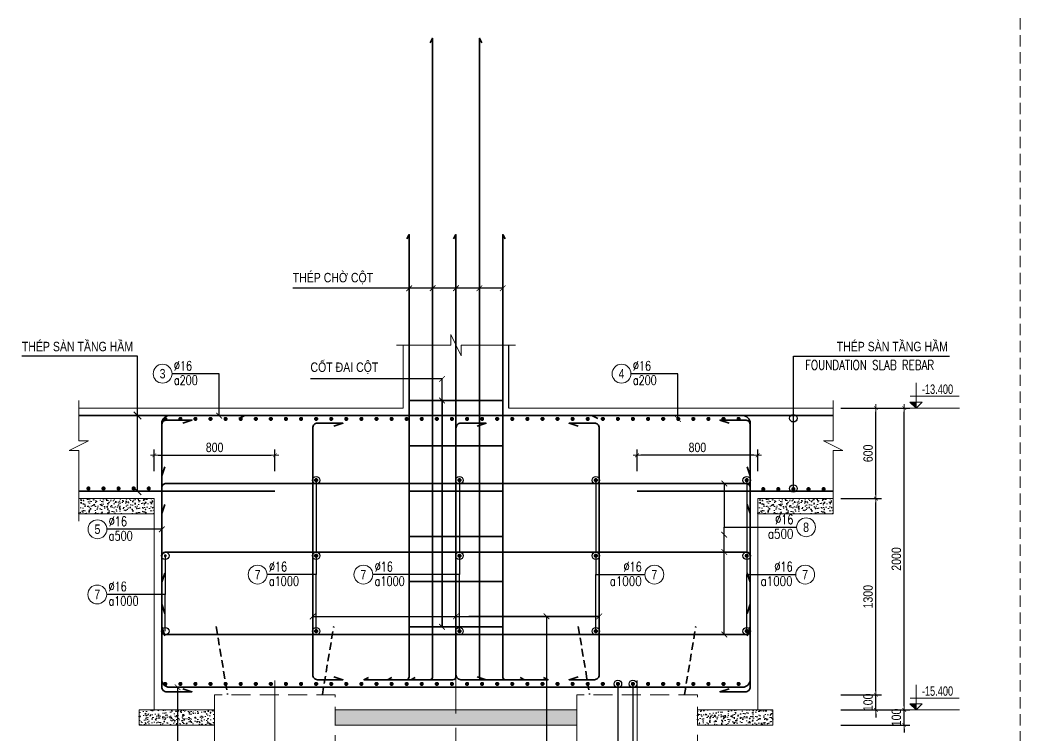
# Model space of a CAD drawing. Header units: millimetres. Extents: x -134772 to 596971, y -129535 to 35703.
# Drawn here: x 22231 to 28859, y 2831 to 7575 of the extents above; entities that cross this region are included whole.
import ezdxf
from ezdxf.enums import TextEntityAlignment as Align

# ---------------------------------------------------------------- set-up
doc = ezdxf.new("R2010")
doc.units = ezdxf.units.MM
doc.header["$MEASUREMENT"] = 0
doc.linetypes.add('CENTER2', pattern=[28.575, 19.05, -3.175, 3.175, -3.175])
doc.linetypes.add('HIDDEN', pattern=[0.375, 0.25, -0.125])
doc.layers.get('Defpoints').update_dxf_attribs({"color": 252})
for name, color, linetype, lineweight in [('KC-COT', 3, 'Continuous', 25), ('KC-TRUC', 5, 'CENTER2', 18), ('NDC_S_AXIS', 5, 'CENTER2', 15), ('NDC_S_BREAK-LINE', 1, 'Continuous', 15), ('NDC_S_CONTINUOUS', 3, 'Continuous', 20), ('NDC_S_DIM', 1, 'Continuous', 9), ('NDC_S_ENG TEXT', 2, 'Continuous', 9), ('NDC_S_ENG TITLE', 3, 'Continuous', 20), ('NDC_S_HATCH MATERIAL', 8, 'Continuous', 13), ('NDC_S_LEADER', 1, 'Continuous', 9), ('NDC_S_REBAR', 4, 'Continuous', 35), ('NDC_S_THIN LINE', 1, 'Continuous', 5), ('NDC_S_VN TEXT', 7, 'Continuous', 9)]:
    doc.layers.add(name, color=color, linetype=linetype, lineweight=lineweight)
doc.styles.add('ARIAL', font='arial.ttf', dxfattribs={"width": 0.8})
doc.styles.add('NDC_ARIAL', font='arial.ttf', dxfattribs={"width": 0.8})
doc.styles.add('NDC_ROMANS', font='romans.shx', dxfattribs={"width": 0.8})
doc.dimstyles.new('NDC_1-25', dxfattribs={"dimscale": 25, "dimtxt": 2.5, "dimasz": 1, "dimexe": 1.5, "dimexo": 0, "dimgap": 0.8, "dimtad": 1, "dimdec": 0, "dimdsep": 46, "dimtxsty": 'NDC_ARIAL', "dimblk": 'DIMMARK', "dimcen": 49999.938995, "dimdle": 1.5, "dimclrd": 1, "dimclre": 1, "dimclrt": 3, "dimadec": 0, "dimazin": 0, "dimtfac": 1, "dimtdec": 0, "dimtix": 1, "dimtmove": 2, "dimatfit": 3, "dimfxl": 1, "dimarcsym": 0})
doc.dimstyles.new('NDC_dim_25', dxfattribs={"dimscale": 25, "dimtxt": 2.5, "dimasz": 1.5, "dimexe": 1.5, "dimexo": 0, "dimgap": 1, "dimtad": 1, "dimdec": 0, "dimzin": 0, "dimdsep": 46, "dimtxsty": 'ARIAL', "dimblk": 'DIMMARK', "dimcen": 0.09, "dimdle": 1.2, "dimclrd": 1, "dimclre": 1, "dimclrt": 3, "dimadec": 0, "dimazin": 0, "dimtfac": 1, "dimtdec": 0, "dimtix": 1, "dimtofl": 0, "dimtmove": 0, "dimatfit": 3, "dimfxl": 3.75, "dimfxlon": 1, "dimtolj": 1, "dimtzin": 0, "dimarcsym": 0})
doc.dimstyles.new('NDC_dim_50', dxfattribs={"dimscale": 50, "dimtxt": 2.5, "dimasz": 1.5, "dimexe": 1.5, "dimexo": 0, "dimgap": 1, "dimtad": 1, "dimdec": 0, "dimzin": 0, "dimdsep": 46, "dimtxsty": 'ARIAL', "dimblk": 'DIMMARK', "dimcen": 0.09, "dimdle": 1.2, "dimclrd": 1, "dimclre": 1, "dimclrt": 3, "dimadec": 0, "dimazin": 0, "dimtfac": 1, "dimtdec": 0, "dimtix": 1, "dimtofl": 0, "dimtmove": 0, "dimatfit": 3, "dimfxl": 6, "dimtolj": 1, "dimtzin": 0, "dimarcsym": 0})

# ---------------------------------------------------------------- blocks, each defined once
blk = doc.blocks.new('DIMMARK')
at = {"layer": 'NDC_S_DIM', "color": 1}
blk.add_line((-1.5, 0), (1, 0), dxfattribs=at)
at = {"layer": 'NDC_S_DIM', "color": 2, "const_width": 0.15}
blk.add_lwpolyline([(-0.5, -0.5), (0.5, 0.5)], dxfattribs=at)
blk = doc.blocks.new('*D444')
at = {"layer": 'Defpoints', "color": 0, "transparency": 16777216}
for p in [(26321.1, 4690.8), (26321.1, 4585.4), (27121.1, 4585.4)]:
    blk.add_point(p, dxfattribs=at)
at = {"layer": 'NDC_S_DIM', "color": 1, "lineweight": -2, "transparency": 16777216}
for p, q in [((26321.1, 4585.4), (26321.1, 4728.3)), ((27121.1, 4585.4), (27121.1, 4728.3)), ((27096.1, 4690.8), (26346.1, 4690.8))]:
    blk.add_line(p, q, dxfattribs=at)
at = {"layer": 'NDC_S_DIM', "color": 1, "lineweight": -2, "transparency": 16777216, "xscale": 25, "yscale": 25, "zscale": 25, "rotation": 180}
blk.add_blockref('DIMMARK', (26321.1, 4690.8), dxfattribs=at)
at = {"layer": 'NDC_S_DIM', "color": 1, "lineweight": -2, "transparency": 16777216, "xscale": 25, "yscale": 25, "zscale": 25}
blk.add_blockref('DIMMARK', (27121.1, 4690.8), dxfattribs=at)
at = {"layer": 'NDC_S_DIM', "color": 3, "transparency": 16777216, "insert": (26721.1, 4742.7), "char_height": 62.5, "attachment_point": 5, "style": 'NDC_ARIAL'}
blk.add_mtext('800', dxfattribs=at)
blk = doc.blocks.new('*D445')
at = {"layer": 'Defpoints', "color": 0, "transparency": 16777216}
for p in [(23921.1, 4690.8), (23121.1, 4585.4), (23921.1, 4585.4)]:
    blk.add_point(p, dxfattribs=at)
at = {"layer": 'NDC_S_DIM', "color": 1, "lineweight": -2, "transparency": 16777216}
for p, q in [((23121.1, 4585.4), (23121.1, 4728.3)), ((23921.1, 4585.4), (23921.1, 4728.3)), ((23146.1, 4690.8), (23896.1, 4690.8))]:
    blk.add_line(p, q, dxfattribs=at)
at = {"layer": 'NDC_S_DIM', "color": 1, "lineweight": -2, "transparency": 16777216, "xscale": 25, "yscale": 25, "zscale": 25, "rotation": 180}
blk.add_blockref('DIMMARK', (23121.1, 4690.8), dxfattribs=at)
at = {"layer": 'NDC_S_DIM', "color": 1, "lineweight": -2, "transparency": 16777216, "xscale": 25, "yscale": 25, "zscale": 25}
blk.add_blockref('DIMMARK', (23921.1, 4690.8), dxfattribs=at)
at = {"layer": 'NDC_S_DIM', "color": 3, "transparency": 16777216, "insert": (23521.1, 4742.7), "char_height": 62.5, "attachment_point": 5, "style": 'NDC_ARIAL'}
blk.add_mtext('800', dxfattribs=at)
blk = doc.blocks.new('*D446')
at = {"layer": 'Defpoints', "color": 0, "transparency": 16777216}
for p in [(27672.3, 4403.7), (27904.4, 4403.7), (27672.3, 3104.1)]:
    blk.add_point(p, dxfattribs=at)
at = {"layer": 'NDC_S_DIM', "color": 1, "lineweight": -2, "transparency": 16777216}
for p, q in [((27672.3, 4403.7), (27941.9, 4403.7)), ((27904.4, 3129.1), (27904.4, 4378.7)), ((27672.3, 3104.1), (27941.9, 3104.1))]:
    blk.add_line(p, q, dxfattribs=at)
at = {"layer": 'NDC_S_DIM', "color": 1, "lineweight": -2, "transparency": 16777216, "xscale": 25, "yscale": 25, "zscale": 25}
for p, rotation in [((27904.4, 4403.7), 90), ((27904.4, 3104.1), 270)]:
    blk.add_blockref('DIMMARK', p, dxfattribs=dict(at, rotation=rotation))
at = {"layer": 'NDC_S_DIM', "color": 3, "transparency": 16777216, "insert": (27852.5, 3753.9), "char_height": 62.5, "attachment_point": 5, "rotation": 90, "style": 'NDC_ARIAL'}
blk.add_mtext('1300', dxfattribs=at)
blk = doc.blocks.new('*D447')
at = {"layer": 'Defpoints', "color": 0, "transparency": 16777216}
for p in [(27672.3, 3104.1), (27904.4, 3104.1), (27672.3, 3003.7)]:
    blk.add_point(p, dxfattribs=at)
at = {"layer": 'NDC_S_DIM', "color": 1, "lineweight": -2, "transparency": 16777216}
for p, q in [((27904.4, 3129.1), (27904.4, 3154.1)), ((27672.3, 3104.1), (27941.9, 3104.1)), ((27904.4, 3003.7), (27904.4, 3104.1)), ((27672.3, 3003.7), (27941.9, 3003.7)), ((27904.4, 2978.7), (27904.4, 2953.7))]:
    blk.add_line(p, q, dxfattribs=at)
at = {"layer": 'NDC_S_DIM', "color": 1, "lineweight": -2, "transparency": 16777216, "xscale": 25, "yscale": 25, "zscale": 25}
for p, rotation in [((27904.4, 3104.1), 270), ((27904.4, 3003.7), 90)]:
    blk.add_blockref('DIMMARK', p, dxfattribs=dict(at, rotation=rotation))
at = {"layer": 'NDC_S_DIM', "color": 3, "transparency": 16777216, "insert": (27852.5, 3053.9), "char_height": 62.5, "attachment_point": 5, "rotation": 90, "style": 'NDC_ARIAL'}
blk.add_mtext('100', dxfattribs=at)
blk = doc.blocks.new('*D448')
at = {"layer": 'Defpoints', "color": 0, "transparency": 16777216}
for p in [(27672.3, 5003.7), (28091.9, 5003.7), (27672.3, 3003.8)]:
    blk.add_point(p, dxfattribs=at)
at = {"layer": 'NDC_S_DIM', "color": 1, "lineweight": -2, "transparency": 16777216}
for p, q in [((27672.3, 5003.7), (28129.4, 5003.7)), ((28091.9, 3028.8), (28091.9, 4978.7)), ((27672.3, 3003.8), (28129.4, 3003.8))]:
    blk.add_line(p, q, dxfattribs=at)
at = {"layer": 'NDC_S_DIM', "color": 1, "lineweight": -2, "transparency": 16777216, "xscale": 25, "yscale": 25, "zscale": 25}
for p, rotation in [((28091.9, 5003.7), 90), ((28091.9, 3003.8), 270)]:
    blk.add_blockref('DIMMARK', p, dxfattribs=dict(at, rotation=rotation))
at = {"layer": 'NDC_S_DIM', "color": 3, "transparency": 16777216, "insert": (28040, 4003.8), "char_height": 62.5, "attachment_point": 5, "rotation": 90, "style": 'NDC_ARIAL'}
blk.add_mtext('2000', dxfattribs=at)
blk = doc.blocks.new('*D449')
at = {"layer": 'Defpoints', "color": 0, "transparency": 16777216}
for p in [(27672.3, 3003.8), (28091.9, 3003.8), (27672.3, 2903.8)]:
    blk.add_point(p, dxfattribs=at)
at = {"layer": 'NDC_S_DIM', "color": 1, "lineweight": -2, "transparency": 16777216}
for p, q in [((28091.9, 3028.8), (28091.9, 3053.8)), ((27672.3, 3003.8), (28129.4, 3003.8)), ((28091.9, 2903.8), (28091.9, 3003.8)), ((27672.3, 2903.8), (28129.4, 2903.8)), ((28091.9, 2878.8), (28091.9, 2853.8))]:
    blk.add_line(p, q, dxfattribs=at)
at = {"layer": 'NDC_S_DIM', "color": 1, "lineweight": -2, "transparency": 16777216, "xscale": 25, "yscale": 25, "zscale": 25}
for p, rotation in [((28091.9, 3003.8), 270), ((28091.9, 2903.8), 90)]:
    blk.add_blockref('DIMMARK', p, dxfattribs=dict(at, rotation=rotation))
at = {"layer": 'NDC_S_DIM', "color": 3, "transparency": 16777216, "insert": (28040, 2953.8), "char_height": 62.5, "attachment_point": 5, "rotation": 90, "style": 'NDC_ARIAL'}
blk.add_mtext('100', dxfattribs=at)
blk = doc.blocks.new('*U458')
at = {"layer": 'KC-TRUC', "ltscale": 30}
blk.add_line((0, 193.8), (0, -1004.2), dxfattribs=at)
at = {"layer": 'NDC_S_HATCH MATERIAL', "color": 2, "linetype": 'HIDDEN', "ltscale": 500}
blk.add_lwpolyline([(400, -854.8), (400, 99.3), (-400, 99.3), (-400, -854.8)], dxfattribs=at)
for centre, major_axis, start_param, end_param in [((173.3, -1142.7), (-259.2, 259.2), -1.452433, -0.227584), ((-231.6, -492.3), (-282.6, 282.6), 1.921341, 2.912184), ((215, -379), (360.9, 360.9), 3.446929, 4.297833)]:
    blk.add_ellipse(centre, major_axis=major_axis, ratio=1, start_param=start_param, end_param=end_param, dxfattribs=at)
at = {"layer": 'NDC_S_REBAR', "linetype": 'HIDDEN', "ltscale": 200}
for p, q in [((-389.4, 550.9), (-314.3, 100)), ((314.3, 100), (389.4, 550.9))]:
    blk.add_line(p, q, dxfattribs=at)
blk = doc.blocks.new('*D457')
at = {"layer": 'Defpoints', "color": 0, "transparency": 16777216}
for p in [(27672.3, 5003.7), (27904.4, 5003.7), (27672.3, 4403.7)]:
    blk.add_point(p, dxfattribs=at)
at = {"layer": 'NDC_S_DIM', "color": 1, "lineweight": -2, "transparency": 16777216}
for p, q in [((27672.3, 5003.7), (27941.9, 5003.7)), ((27904.4, 4428.7), (27904.4, 4978.7)), ((27672.3, 4403.7), (27941.9, 4403.7))]:
    blk.add_line(p, q, dxfattribs=at)
at = {"layer": 'NDC_S_DIM', "color": 1, "lineweight": -2, "transparency": 16777216, "xscale": 25, "yscale": 25, "zscale": 25}
for p, rotation in [((27904.4, 5003.7), 90), ((27904.4, 4403.7), 270)]:
    blk.add_blockref('DIMMARK', p, dxfattribs=dict(at, rotation=rotation))
at = {"layer": 'NDC_S_DIM', "color": 3, "transparency": 16777216, "insert": (27852.5, 4703.7), "char_height": 62.5, "attachment_point": 5, "rotation": 90, "style": 'NDC_ARIAL'}
blk.add_mtext('600', dxfattribs=at)
blk = doc.blocks.new('kata_block_THEP')
at = {"layer": 'NDC_S_REBAR', "color": 0}
for p, q in [((-0.5, 0), (0.5, 0)), ((-0.35, 0.35), (0.35, -0.35)), ((0.35, 0.35), (-0.35, -0.35)), ((0, 0.5), (0, -0.5))]:
    blk.add_line(p, q, dxfattribs=at)
at = {"layer": 'NDC_S_REBAR', "color": 0, "const_width": 0.0833}
blk.add_lwpolyline([(-0.5, 0, 1), (0.5, 0, 1), (-0.5, 0, 1)], format="xyb", dxfattribs=at)
blk = doc.blocks.new('*U11')
blk.add_circle((-2.5, 0), 2.5)
at = {"layer": 'NDC_S_VN TEXT', "color": 3, "style": 'NDC_ROMANS', "width": 0.75}
for tag, p in [('DK1', (0.5, 0.85)), ('KC1', (0.5, -2.97))]:
    blk.add_attdef(tag, p, '', height=2.5, dxfattribs=at)
at = {"layer": 'NDC_S_VN TEXT', "color": 7, "style": 'ARIAL', "width": 0.8}
blk.add_attdef('SH2', text='', height=2.5, dxfattribs=at).set_placement((-2.5, 0), align=Align.MIDDLE)
blk = doc.blocks.new('CD')
blk.add_hatch(color=2).paths.add_polyline_path([(0, 160), (-161, 160), (0, 0)])
at = {"ltscale": 50}
h = blk.add_hatch(dxfattribs=at)
h.set_pattern_fill('ANSI31', color=8, scale=140.625054, style=0)
h.set_pattern_definition([(45, (6e-10, 0), (-315.7, 315.7), [])])
h.paths.add_polyline_path([(0, 160), (0, 0), (161, 160)])
at = {"color": 8, "ltscale": 50}
for p, q in [((-159, 314), (1147, 314)), ((1156, 0), (-164, 0))]:
    blk.add_line(p, q, dxfattribs=at)
for points in [[(0, 669), (0, 0)], [(0, 0), (-161, 160), (0, 160)], [(0, 0), (161, 160), (0, 160)]]:
    blk.add_lwpolyline(points, dxfattribs=at)
at = {"color": 3, "style": 'NDC_ARIAL', "width": 0.7}
blk.add_attdef('COT', (154, 375), '', height=250, dxfattribs=at)
blk = doc.blocks.new('*U423')
at = {"layer": 'NDC_S_REBAR', "xscale": 25, "yscale": 25, "zscale": 25}
blk.add_blockref('kata_block_THEP', (0, 0), dxfattribs=at)
blk = doc.blocks.new('*U12')
blk.add_circle((2.5, 0), 2.5)
at = {"layer": 'NDC_S_VN TEXT', "color": 3, "style": 'NDC_ROMANS'}
for tag, width, p in [('DK2', 0.75, (-0.85, 0.85)), ('KC2', 0.8, (-0.85, -2.97))]:
    blk.add_attdef(tag, text='', height=2.5, dxfattribs=dict(at, width=width)).set_placement(p, align=Align.RIGHT)
at = {"layer": 'NDC_S_VN TEXT', "color": 7, "style": 'ARIAL', "width": 0.8}
blk.add_attdef('SH3', text='', height=2.5, dxfattribs=at).set_placement((2.5, 0), align=Align.MIDDLE)
blk = doc.blocks.new('*U1327')
at = {"layer": 'NDC_S_REBAR', "xscale": 25, "yscale": 25, "zscale": 25}
blk.add_blockref('kata_block_THEP', (0, 0), dxfattribs=at)
blk = doc.blocks.new('*U1328')
at = {"layer": 'NDC_S_CONTINUOUS', "color": 0, "linetype": 'ByBlock', "lineweight": -2, "transparency": 16777216}
for p in [(0, 0), (100, 0), (200, 0), (300, 0), (400, 0)]:
    blk.add_blockref('*U1327', p, dxfattribs=at)
blk = doc.blocks.new('*U1329')
at = {"layer": 'NDC_S_REBAR', "ltscale": 1500}
blk.add_line((-310, 0), (310, 0), dxfattribs=at)
blk = doc.blocks.new('*U1330')
at = {"layer": 'NDC_S_ENG TEXT', "color": 0, "linetype": 'ByBlock', "lineweight": -2, "transparency": 16777216}
for p in [(0, 1500), (0, 1200), (0, 900), (0, 600), (0, 300), (0, 0)]:
    blk.add_blockref('*U1329', p, dxfattribs=at)
blk = doc.blocks.new('*U1628')
at = {"layer": 'NDC_S_REBAR', "xscale": 25, "yscale": 25, "zscale": 25}
blk.add_blockref('kata_block_THEP', (0, 0), dxfattribs=at)
blk = doc.blocks.new('*U1629')
at = {"layer": 'NDC_S_CONTINUOUS', "color": 0, "linetype": 'ByBlock', "lineweight": -2, "transparency": 16777216}
for p in [(0, 0), (100, 0), (200, 0), (300, 0), (400, 0), (500, 0), (600, 0), (700, 0), (800, 0), (900, 0), (1000, 0), (1100, 0), (1200, 0), (1300, 0), (1400, 0), (1500, 0), (1600, 0), (1700, 0), (1800, 0), (1900, 0), (2000, 0), (2100, 0), (2200, 0), (2300, 0), (2400, 0), (2500, 0), (2600, 0), (2700, 0), (2800, 0), (2900, 0), (3000, 0), (3100, 0), (3200, 0), (3300, 0), (3400, 0), (3500, 0), (3600, 0), (3700, 0), (3800, 0)]:
    blk.add_blockref('*U1628', p, dxfattribs=at)
blk = doc.blocks.new('*U1630')
at = {"layer": 'NDC_S_REBAR', "xscale": 25, "yscale": 25, "zscale": 25}
blk.add_blockref('kata_block_THEP', (0, 0), dxfattribs=at)
blk = doc.blocks.new('*U1631')
at = {"layer": 'NDC_S_CONTINUOUS', "color": 0, "linetype": 'ByBlock', "lineweight": -2, "transparency": 16777216}
for p in [(0, 0), (100, 0), (200, 0), (300, 0), (400, 0), (500, 0), (600, 0), (700, 0), (800, 0), (900, 0), (1000, 0), (1100, 0), (1200, 0), (1300, 0), (1400, 0), (1500, 0), (1600, 0), (1700, 0), (1800, 0), (1900, 0), (2000, 0), (2100, 0), (2200, 0), (2300, 0), (2400, 0), (2500, 0), (2600, 0), (2700, 0), (2800, 0), (2900, 0), (3000, 0), (3100, 0), (3200, 0), (3300, 0), (3400, 0), (3500, 0), (3600, 0), (3700, 0), (3800, 0)]:
    blk.add_blockref('*U1630', p, dxfattribs=at)
blk = doc.blocks.new('*U1622')
at = {"layer": 'NDC_S_REBAR', "xscale": 25, "yscale": 25, "zscale": 25}
blk.add_blockref('kata_block_THEP', (0, 0), dxfattribs=at)
blk = doc.blocks.new('*U1623')
at = {"layer": 'NDC_S_CONTINUOUS', "color": 0, "linetype": 'ByBlock', "lineweight": -2, "transparency": 16777216}
for p in [(0, 0), (500, 0), (1000, 0)]:
    blk.add_blockref('*U1622', p, dxfattribs=at)
blk = doc.blocks.new('*U1624')
at = {"layer": 'NDC_S_REBAR', "xscale": 25, "yscale": 25, "zscale": 25}
blk.add_blockref('kata_block_THEP', (0, 0), dxfattribs=at)
blk = doc.blocks.new('*U1625')
at = {"layer": 'NDC_S_CONTINUOUS', "color": 0, "linetype": 'ByBlock', "lineweight": -2, "transparency": 16777216}
for p in [(0, 0), (500, 0), (1000, 0)]:
    blk.add_blockref('*U1624', p, dxfattribs=at)
blk = doc.blocks.new('*U1626')
at = {"layer": 'NDC_S_REBAR', "xscale": 25, "yscale": 25, "zscale": 25}
blk.add_blockref('kata_block_THEP', (0, 0), dxfattribs=at)
blk = doc.blocks.new('*U1627')
at = {"layer": 'NDC_S_CONTINUOUS', "color": 0, "linetype": 'ByBlock', "lineweight": -2, "transparency": 16777216}
for p in [(0, 0), (500, 0), (1000, 0)]:
    blk.add_blockref('*U1626', p, dxfattribs=at)
blk = doc.blocks.new('*U1632')
at = {"layer": 'NDC_S_REBAR', "xscale": 25, "yscale": 25, "zscale": 25}
blk.add_blockref('kata_block_THEP', (0, 0), dxfattribs=at)
blk = doc.blocks.new('*U1633')
at = {"layer": 'NDC_S_CONTINUOUS', "color": 0, "linetype": 'ByBlock', "lineweight": -2, "transparency": 16777216}
for p in [(0, 0), (500, 0), (1000, 0)]:
    blk.add_blockref('*U1632', p, dxfattribs=at)

msp = doc.modelspace()

# ---------------------------------------------------------------- hatches: boundary and pattern name
at = {"layer": 'NDC_S_HATCH MATERIAL'}
h = msp.add_hatch(dxfattribs=at)
h.set_pattern_fill('AR-CONC', color=256, scale=8)
h.set_pattern_definition([(50, (12321.057, 31023.864), (57.380815, -5.02017), [6, -66]), (355, (12321.06, 31023.864), (-11.10011, 60.17537), [4.8, -52.8]), (100.45144, (12325.84, 31023.445), (46.28071, 55.1552), [5.09922, -56.09137]), (46.1842, (12321.06, 31039.864), (85.3793, -13.24154), [9, -99]), (96.63564, (12328.17, 31038.76), (74.77296, 77.9295), [7.64883, -84.1371]), (351.18416, (12321.06, 31039.86), (74.77296, 77.9295), [7.2, -79.2]), (21, (12329.057, 31035.864), (47.752564, -32.20951), [6, -66]), (326, (12329.06, 31035.864), (19.46523, 58.012), [4.8, -52.8]), (71.45144, (12333.037, 31033.18), (67.21779, 25.80249), [5.09922, -56.09137]), (37.5, (12321.057, 31023.864), (0.972788, 26.631508), [0, -52.16, 0, -53.6, 0, -53]), (7.5, (12321.057, 31023.864), (21.045563, 31.552937), [0, -30.56, 0, -50.96, 0, -20.2]), (327.5, (12303.217, 31023.864), (42.705795, -1.80439), [0, -20, 0, -62.4, 0, -82.8]), (317.5, (12295.217, 31023.864), (46.654894, 8.0084), [0, -26, 0, -41.44, 0, -58.8])])
h.paths.add_polyline_path([(22621.1, 4403.7), (23121.1, 4403.7), (23121.1, 4303.7), (22621.1, 4303.7)])
h = msp.add_hatch(dxfattribs=at)
h.set_pattern_fill('AR-CONC', color=256, scale=8)
h.set_pattern_definition([(50, (16821.057, 31023.864), (57.380815, -5.02017), [6, -66]), (355, (16821.06, 31023.864), (-11.10011, 60.17537), [4.8, -52.8]), (100.45144, (16825.84, 31023.445), (46.28071, 55.1552), [5.09922, -56.09137]), (46.1842, (16821.06, 31039.864), (85.3793, -13.24154), [9, -99]), (96.63564, (16828.17, 31038.76), (74.77296, 77.9295), [7.64883, -84.1371]), (351.18416, (16821.06, 31039.86), (74.77296, 77.9295), [7.2, -79.2]), (21, (16829.057, 31035.864), (47.752564, -32.20951), [6, -66]), (326, (16829.06, 31035.864), (19.46523, 58.012), [4.8, -52.8]), (71.45144, (16833.037, 31033.18), (67.21779, 25.80249), [5.09922, -56.09137]), (37.5, (16821.057, 31023.864), (0.972788, 26.631508), [0, -52.16, 0, -53.6, 0, -53]), (7.5, (16821.057, 31023.864), (21.045563, 31.552937), [0, -30.56, 0, -50.96, 0, -20.2]), (327.5, (16803.217, 31023.864), (42.705795, -1.80439), [0, -20, 0, -62.4, 0, -82.8]), (317.5, (16795.217, 31023.864), (46.654894, 8.0084), [0, -26, 0, -41.44, 0, -58.8])])
h.paths.add_polyline_path([(27121.1, 4403.7), (27621.1, 4403.7), (27621.1, 4303.7), (27121.1, 4303.7)])
h = msp.add_hatch(dxfattribs=at)
h.set_pattern_fill('AR-CONC', color=256, scale=8)
h.set_pattern_definition([(50, (13921.06, 29623.863), (57.380815, -5.02017), [6, -66]), (355, (13921.06, 29623.86), (-11.10011, 60.17537), [4.8, -52.8]), (100.45144, (13925.843, 29623.444), (46.28071, 55.1552), [5.09922, -56.09137]), (46.1842, (13921.06, 29639.86), (85.3793, -13.24154), [9, -99]), (96.63564, (13928.18, 29638.76), (74.77296, 77.9295), [7.64883, -84.1371]), (351.18416, (13921.06, 29639.86), (74.77296, 77.9295), [7.2, -79.2]), (21, (13929.06, 29635.863), (47.752564, -32.20951), [6, -66]), (326, (13929.06, 29635.86), (19.46523, 58.012), [4.8, -52.8]), (71.45144, (13933.04, 29633.18), (67.21779, 25.80249), [5.09922, -56.09137]), (37.5, (13921.061, 29623.863), (0.972788, 26.631508), [0, -52.16, 0, -53.6, 0, -53]), (7.5, (13921.06, 29623.863), (21.045563, 31.552937), [0, -30.56, 0, -50.96, 0, -20.2]), (327.5, (13903.221, 29623.863), (42.705795, -1.80439), [0, -20, 0, -62.4, 0, -82.8]), (317.5, (13895.22, 29623.863), (46.654894, 8.0084), [0, -26, 0, -41.44, 0, -58.8])])
h.paths.add_polyline_path([(23021.1, 3003.7), (23521.1, 3003.7), (23521.1, 2903.7), (23021.1, 2903.7)])
h = msp.add_hatch(dxfattribs=at)
h.set_pattern_fill('AR-CONC', color=256, scale=8)
h.set_pattern_definition([(50, (15421.04, 29623.915), (57.380815, -5.02017), [6, -66]), (355, (15421.04, 29623.915), (-11.10011, 60.17537), [4.8, -52.8]), (100.45144, (15425.82, 29623.497), (46.28071, 55.1552), [5.09922, -56.09137]), (46.1842, (15421.04, 29639.915), (85.3793, -13.24154), [9, -99]), (96.63564, (15428.156, 29638.81), (74.77296, 77.9295), [7.64883, -84.1371]), (351.18416, (15421.04, 29639.915), (74.77296, 77.9295), [7.2, -79.2]), (21, (15429.04, 29635.915), (47.752564, -32.20951), [6, -66]), (326, (15429.04, 29635.915), (19.46523, 58.012), [4.8, -52.8]), (71.45144, (15433.02, 29633.23), (67.21779, 25.80249), [5.09922, -56.09137]), (37.5, (15421.04, 29623.915), (0.972788, 26.631508), [0, -52.16, 0, -53.6, 0, -53]), (7.5, (15421.04, 29623.915), (21.045563, 31.552937), [0, -30.56, 0, -50.96, 0, -20.2]), (327.5, (15403.2, 29623.915), (42.705795, -1.80439), [0, -20, 0, -62.4, 0, -82.8]), (317.5, (15395.2, 29623.915), (46.654894, 8.0084), [0, -26, 0, -41.44, 0, -58.8])])
h.paths.add_polyline_path([(24321, 3003.8), (25921, 3003.8), (25921, 2903.8), (24321, 2903.8)])
h = msp.add_hatch(dxfattribs=at)
h.set_pattern_fill('AR-CONC', color=256, scale=8)
h.set_pattern_definition([(50, (15821.035, 29623.947), (57.380815, -5.02017), [6, -66]), (355, (15821.035, 29623.947), (-11.10011, 60.17537), [4.8, -52.8]), (100.45144, (15825.817, 29623.53), (46.28071, 55.1552), [5.09922, -56.09137]), (46.1842, (15821.035, 29639.95), (85.3793, -13.24154), [9, -99]), (96.63564, (15828.15, 29638.84), (74.77296, 77.92949), [7.64883, -84.1371]), (351.18416, (15821.035, 29639.95), (74.77296, 77.9295), [7.2, -79.2]), (21, (15829.035, 29635.947), (47.752564, -32.20951), [6, -66]), (326, (15829.035, 29635.947), (19.46523, 58.012), [4.8, -52.8]), (71.45144, (15833.015, 29633.263), (67.21779, 25.80249), [5.09922, -56.09137]), (37.5, (15821.035, 29623.947), (0.972788, 26.631508), [0, -52.16, 0, -53.6, 0, -53]), (7.5, (15821.035, 29623.947), (21.045563, 31.552937), [0, -30.56, 0, -50.96, 0, -20.2]), (327.5, (15803.195, 29623.947), (42.705795, -1.80439), [0, -20, 0, -62.4, 0, -82.8]), (317.5, (15795.195, 29623.947), (46.654894, 8.0084), [0, -26, 0, -41.44, 0, -58.8])])
h.paths.add_polyline_path([(26721, 3003.7), (27221, 3003.8), (27221, 2903.8), (26721, 2903.7)])

# ---------------------------------------------------------------- linework, layer by layer
at = {"layer": 'KC-COT', "ltscale": 4}
msp.add_line((25471.1, 5003.7), (25471.1, 5420.6), dxfattribs=at)
at = {"layer": 'NDC_S_AXIS', "ltscale": 30}
msp.add_lwpolyline([(25121.1, 6123.7), (25121.1, 1561.7)], dxfattribs=at)
at = {"layer": 'NDC_S_BREAK-LINE'}
for points in [[(24726.1, 5420.6), (25086.1, 5420.6), (25086.1, 5490.6), (25156.1, 5350.6), (25156.1, 5420.6), (25516.1, 5420.6)], [(22621.1, 4253.7), (22621.1, 4721.7), (22557.1, 4721.7), (22685.1, 4785.7), (22621.1, 4785.7), (22621.1, 5053.7)], [(27621.1, 4353.7), (27621.1, 4721.7), (27685.1, 4721.7), (27557.1, 4785.7), (27621.1, 4785.7), (27621.1, 5053.7)]]:
    msp.add_lwpolyline(points, dxfattribs=at)
at = {"layer": 'NDC_S_CONTINUOUS', "ltscale": 4}
for p, q in [((27621.1, 5003.7), (25471.1, 5003.7)), ((22621.1, 4403.7), (23121.1, 4403.7)), ((23121.1, 4403.7), (23121.1, 3003.7)), ((27121.1, 4403.7), (27621.1, 4403.7)), ((27121.1, 3003.7), (27121.1, 4403.7)), ((23121.1, 3003.7), (23521.1, 3003.7)), ((26721, 3003.6), (27121.1, 3003.7))]:
    msp.add_line(p, q, dxfattribs=at)
msp.add_lwpolyline([(24321.1, 3003.8), (25921, 3003.8)], dxfattribs=at)
at = {"layer": 'NDC_S_HATCH MATERIAL', "linetype": 'HIDDEN', "ltscale": 300}
msp.add_line((28859.5, 425), (28859.5, 14425), dxfattribs=at)
at = {"layer": 'NDC_S_HATCH MATERIAL'}
for points in [[(22621.1, 4403.7), (23121.1, 4403.7), (23121.1, 4303.7), (22621.1, 4303.7)], [(27121.1, 4403.7), (27621.1, 4403.7), (27621.1, 4303.7), (27121.1, 4303.7)], [(23021.1, 3003.7), (23521.1, 3003.7), (23521.1, 2903.7), (23021.1, 2903.7)], [(24321.1, 3003.8), (25921, 3003.8), (25921, 2903.8), (24321.1, 2903.7)], [(26721, 3003.7), (27221, 3003.8), (27221, 2903.8), (26721, 2903.7)]]:
    msp.add_lwpolyline(points, close=True, dxfattribs=at)
at = {"layer": 'NDC_S_REBAR', "ltscale": 0.005}
for p, q in [((22621.1, 4453.7), (23921.1, 4453.7)), ((27621.1, 4453.7), (26321.1, 4453.7))]:
    msp.add_line(p, q, dxfattribs=at)
at = {"layer": 'NDC_S_REBAR', "color": 8, "ltscale": 0.005}
for points in [[(24949.3, 7423.9), (24966.1, 7453.7), (24966.1, 3224.1, -0.414214), (24946.1, 3204.1), (24666.1, 3204.1), (24696.1, 3217.8)], [(25292.8, 7423.9), (25276.1, 7453.7), (25276.1, 3224.1, 0.414214), (25296.1, 3204.1), (25576.1, 3204.1), (25546.1, 3217.8)], [(25104.3, 6123.9), (25121.1, 6153.7), (25121.1, 3224.1, -0.414214), (25101.1, 3204.1), (24821.1, 3204.1), (24851.1, 3217.8)], [(25447.8, 6123.9), (25431.1, 6153.7), (25431.1, 3224.1, 0.414214), (25451.1, 3204.1), (25731.1, 3204.1), (25701.1, 3217.8)]]:
    msp.add_lwpolyline(points, format="xyb", dxfattribs=at)
at = {"layer": 'NDC_S_REBAR', "ltscale": 0.005}
for points in [[(22621.1, 4953.7), (23721.1, 4953.7), (23681.4, 4934.2)], [(27621.1, 4953.7), (26021.1, 4953.7), (26060.7, 4934.2)]]:
    msp.add_lwpolyline(points, dxfattribs=at)
for points in [[(23191.2, 4613.7), (23171.2, 4553.7), (23171.2, 4903.7, -0.414214), (23221.2, 4953.7), (27021.1, 4953.7, -0.414214), (27071.1, 4903.7), (27071.1, 4553.7), (27051.1, 4613.7)], [(23311.2, 3144.1), (23371.2, 3124.1), (23203.2, 3124.1, -0.414214), (23171.2, 3156.1), (23171.2, 4891.6, -0.414214), (23203.2, 4923.6), (23371.2, 4923.6), (23311.2, 4903.6)], [(26931, 3144.1), (26871, 3124.1), (27039, 3124.1, 0.414214), (27071, 3156.1), (27071, 4891.6, 0.414214), (27039, 4923.6), (26871, 4923.6), (26931, 4903.6)], [(24311.2, 3224.1), (24371.2, 3204.1), (24203.2, 3204.1, -0.414214), (24171.2, 3236.1), (24171.2, 4871.6, -0.414214), (24203.2, 4903.6), (24371.2, 4903.6), (24311.2, 4883.6)], [(25261.1, 3224.1), (25321.1, 3204.1), (25153.1, 3204.1, -0.414214), (25121.1, 3236.1), (25121.1, 4871.6, -0.414214), (25153.1, 4903.6), (25321.1, 4903.6), (25261.1, 4883.6)], [(25931, 3224.1), (25871, 3204.1), (26039, 3204.1, 0.414214), (26071, 3236.1), (26071, 4871.6, 0.414214), (26039, 4903.6), (25871, 4903.6), (25931, 4883.6)], [(23191.2, 3494.1), (23171.2, 3554.1), (23171.2, 3204.1, 0.414214), (23221.2, 3154.1), (27021.1, 3154.1, 0.414214), (27071.1, 3204.1), (27071.1, 3554.1), (27051.1, 3494.1)]]:
    msp.add_lwpolyline(points, format="xyb", dxfattribs=at)
at = {"layer": 'NDC_S_REBAR'}
for points in [[(23191.2, 4364.6), (23171.2, 4304.6), (23171.2, 4476.6, -0.414214), (23199.2, 4504.6), (27043.2, 4504.6, -0.414214), (27071.2, 4476.6), (27071.2, 4304.6), (27051.2, 4364.6)], [(23191.2, 3643.7), (23171.2, 3703.7), (23171.2, 3531.7, 0.414214), (23199.2, 3503.7), (27043.2, 3503.7, 0.414214), (27071.2, 3531.7), (27071.2, 3703.7), (27051.2, 3643.7)]]:
    msp.add_lwpolyline(points, format="xyb", dxfattribs=at)
at = {"layer": 'NDC_S_REBAR', "elevation": 0}
msp.add_lwpolyline([(23191.2, 3910), (23171.2, 3850), (23171.2, 4022, -0.414214), (23199.2, 4050), (27043.2, 4050, -0.414214), (27071.2, 4022), (27071.2, 3850), (27051.2, 3910)], format="xyb", dxfattribs=at)

# ---------------------------------------------------------------- block references
for p in [(23921.1, 3004.9), (26321, 3005)]:
    msp.add_blockref('*U458', p)
at = {"layer": 'NDC_S_CONTINUOUS', "xscale": -1}
for name, p, rotation in [('*U1631', (23194.2, 4932, 0), 180), ('*U1623', (24194.2, 3525.7, 0), 270), ('*U1627', (25144.1, 3525.7, 0), 270)]:
    msp.add_blockref(name, p, dxfattribs=dict(at, rotation=rotation))
at = {"layer": 'NDC_S_CONTINUOUS', "rotation": 90.00000000000001}
for name, p in [('*U1625', (26048.1, 3525.7, 0)), ('*U1633', (27048, 3525.7, 0))]:
    msp.add_blockref(name, p, dxfattribs=at)
at = {"layer": 'NDC_S_CONTINUOUS', "color": 0, "linetype": 'ByBlock', "lineweight": -2, "extrusion": (0, 0, -1), "zscale": -1, "rotation": 180}
for p in [(-22684.7, 4470.9), (-22784.7, 4470.9), (-22884.7, 4470.9), (-22984.7, 4470.9), (-23084.7, 4470.9)]:
    msp.add_blockref('*U423', p, dxfattribs=at)
at = {"layer": 'NDC_S_CONTINUOUS', "xscale": -1}
msp.add_blockref('*U1328', (27557.5, 4466.9), dxfattribs=at)
at = {"layer": 'NDC_S_CONTINUOUS'}
msp.add_blockref('*U1629', (23194.2, 3175.7, 0), dxfattribs=at)
at = {"layer": 'NDC_S_DIM', "ltscale": 0.005, "xscale": 25, "yscale": 25, "zscale": 25}
for name, p, values in [('*U11', (23238.9, 5231.6), {'SH2': '3', 'DK1': '%%c16', 'KC1': 'a200'}), ('*U11', (26280.9, 5231.6), {'SH2': '4', 'DK1': '%%c16', 'KC1': 'a200'}), ('*U11', (22807.1, 4200.7), {'SH2': '5', 'DK1': '%%c16', 'KC1': 'a500'}), ('*U11', (23868.8, 3900.5, 0), {'SH2': '7', 'DK1': '%%c16', 'KC1': 'a1000'}), ('*U11', (24569.7, 3900.5, 0), {'SH2': '7', 'DK1': '%%c16', 'KC1': 'a1000'}), ('*U12', (26373.4, 3900.5, 0), {'SH3': '7', 'DK2': '%%c16', 'KC2': 'a1000'}), ('*U12', (27373.2, 3900.5, 0), {'SH3': '7', 'DK2': '%%c16', 'KC2': 'a1000'}), ('*U11', (22805.8, 3768.8, 0), {'SH2': '7', 'DK1': '%%c16', 'KC1': 'a1000'})]:
    msp.add_blockref(name, p, dxfattribs=at).add_auto_attribs(values)
at = {"layer": 'NDC_S_DIM', "xscale": 0.25, "yscale": 0.25, "zscale": 0.25}
for p, values in [((28170.4, 5003.7), {'COT': '-13.400'}), ((28170.4, 3003.8), {'COT': '-15.400'})]:
    msp.add_blockref('CD', p, dxfattribs=at).add_auto_attribs(values)
at = {"layer": 'NDC_S_ENG TEXT', "extrusion": (0, 0, -1), "zscale": -1, "rotation": 180}
msp.add_blockref('*U1330', (-25121.1, 5053.7), dxfattribs=at)
at = {"layer": 'NDC_S_REBAR', "xscale": 16, "yscale": 16, "zscale": 16}
msp.add_blockref('kata_block_THEP', (23194.2, 4025.7, 0), dxfattribs=at)
at = {"layer": 'NDC_S_THIN LINE', "xscale": 25, "yscale": 25, "zscale": 25}
msp.add_blockref('*U12', (27379, 4213.8, 0), dxfattribs=at).add_auto_attribs({'SH3': '8', 'DK2': '%%c16', 'KC2': 'a500'})

# ---------------------------------------------------------------- texts
at = {"layer": 'NDC_S_VN TEXT', "char_height": 62.5, "style": 'NDC_ARIAL', "bg_fill": 3, "box_fill_scale": 1.2, "bg_fill_color": 256, "bg_fill_transparency": 0}
for insert, attachment_point, rotation in [((22243.8, 5411), 4, 360), ((28381.6, 5411), 6, 0)]:
    msp.add_mtext('THÉP SÀN TẦNG HẦM', dxfattribs=dict(at, insert=insert, attachment_point=attachment_point, rotation=rotation))

# ---------------------------------------------------------------- dimensions: what is measured, and where the dimension line sits
at = {"layer": 'NDC_S_DIM'}
for base, p1, p2, angle, picture, middle in [((28091.9, 5003.7), (27672.3, 3003.8), (27672.3, 5003.7), 90, '*D448', (28040, 4003.8)), ((27904.4, 5003.7), (27672.3, 4403.7), (27672.3, 5003.7), 90, '*D457', (27852.5, 4703.7)), ((26321.1, 4690.8), (27121.1, 4585.4), (26321.1, 4585.4), 180, '*D444', (26721.1, 4742.7)), ((27904.4, 4403.7), (27672.3, 3104.1), (27672.3, 4403.7), 90, '*D446', (27852.5, 3753.9)), ((27904.4, 3104.1), (27672.3, 3003.7), (27672.3, 3104.1), 90, '*D447', (27852.5, 3053.9)), ((28091.9, 3003.8), (27672.3, 2903.8), (27672.3, 3003.8), 90, '*D449', (28040, 2953.8))]:
    dim = msp.add_linear_dim(base=base, p1=p1, p2=p2, angle=angle, dimstyle='NDC_1-25', dxfattribs=at)
    dim.commit()
    dim.dimension.update_dxf_attribs({"geometry": picture, "text_midpoint": middle})
dim = msp.add_linear_dim(base=(23921.1, 4690.8), p1=(23121.1, 4585.4), p2=(23921.1, 4585.4), dimstyle='NDC_1-25', dxfattribs=at)
dim.commit()
dim.dimension.update_dxf_attribs({"geometry": '*D445', "text_midpoint": (23521.1, 4742.7)})

# ---------------------------------------------------------------- leaders
at = {"layer": 'NDC_S_CONTINUOUS', "ltscale": 0.005}
msp.add_leader([(23171.2, 4200.7), (22807.1, 4200.7)], dimstyle='NDC_dim_25', override={"dimgap": 1, "dimtad": 0, "dimldrblk": 'ARCHTICK'}, dxfattribs=at)
at = {"layer": 'NDC_S_LEADER', "ltscale": 0.005}
for points in [[(25276.1, 5797.7), (24039.6, 5797.7)], [(25121.1, 5797.7), (24039.6, 5797.7)], [(24966.1, 5797.7), (24039.6, 5797.7)], [(24811.1, 5797.7), (24039.6, 5797.7)], [(25431.1, 5797.7), (24039.6, 5797.7)], [(23550.7, 4953.7), (23550.7, 5231.6), (23238.9, 5231.6)], [(25028.4, 5196.6), (24157.2, 5196.6)], [(25028.4, 5053.7), (25028.4, 5196.6)], [(26592.6, 4931.1), (26592.6, 5231.6), (26280.9, 5231.6)], [(25028.4, 5053.7), (25028.4, 3553.7)], [(25028.4, 3553.7), (25028.4, 5053.7)], [(26899.4, 4504.6), (26899.4, 4213.8), (27379, 4213.8)], [(26899.4, 3503.7), (26899.4, 4213.8), (27379, 4213.8)], [(26899.4, 4050), (26899.4, 4213.8), (27379, 4213.8)], [(26899.4, 4164.7), (26899.4, 4213.8), (27379, 4213.8)], [(24171.2, 3623.4), (25121.1, 3623.4)], [(25121.1, 3623.4), (26071, 3623.4)], [(25121.1, 3623.4), (25942.3, 3623.4)], [(26071, 3623.4), (25205.7, 3623.4)], [(25721.5, 3623.4), (25721.5, 2662.4), (25286.3, 2662.4)], [(23275.6, 3154.1), (23275.6, 2662.4), (22963.8, 2662.4)]]:
    msp.add_leader(points, dimstyle='NDC_1-25', override={"dimasz": 1.5, "dimldrblk": 'ARCHTICK'}, dxfattribs=at)
at = {"layer": 'NDC_S_LEADER'}
for points in [[(24194.2, 4525.7, 0), (24194.2, 4400.5, 0), (24194.2, 4050.4, 0)], [(25144.1, 4525.7, 0), (25144.1, 4400.5, 0), (25144.1, 4050.4, 0)], [(26048.1, 4525.7, 0), (26048.1, 4400.5, 0), (26048.1, 4050.4, 0)], [(27048, 4525.7, 0), (27048, 4400.5, 0), (27048, 4050.4, 0)], [(23194.2, 4025.7, 0), (23194.2, 3768.8, 0), (22805.8, 3768.8, 0)], [(24194.2, 4025.7, 0), (24194.2, 3900.5, 0), (23868.8, 3900.5, 0)], [(25144.1, 4025.7, 0), (25144.1, 3900.5, 0), (24818.7, 3900.5, 0)], [(26048.1, 4025.7, 0), (26048, 3900.5, 0), (26373.4, 3900.5, 0)], [(27048, 4025.7, 0), (27047.8, 3900.5, 0), (27373.2, 3900.5, 0)], [(24194.2, 3525.7, 0), (24194.2, 3900.5, 0), (23868.8, 3900.5, 0)], [(25144.1, 3525.7, 0), (25144.1, 3900.5, 0), (24569.7, 3900.5, 0)], [(26048, 3525.7, 0), (26048, 3900.5, 0), (26373.4, 3900.5, 0)], [(27047.8, 3525.7, 0), (27047.8, 3900.5, 0), (27373.2, 3900.5, 0)], [(23194.2, 3525.7, 0), (23194.2, 3768.8, 0), (22805.8, 3768.8, 0)], [(26194.2, 3175.7, 0), (26194.2, 2662.4, 0), (26575.4, 2662.4, 0)], [(26294.2, 3175.7, 0), (26294.2, 2662.4, 0), (26525.4, 2662.4, 0)]]:
    msp.add_leader(points, dimstyle='NDC_1-25', override={"dimasz": 2, "dimldrblk": 'DotBlank'}, dxfattribs=at)

# ---------------------------------------------------------------- next in the draw order: texts
at = {"layer": 'NDC_S_VN TEXT', "char_height": 62.5, "attachment_point": 4, "rotation": 360, "style": 'NDC_ARIAL', "bg_fill": 3, "box_fill_scale": 1.2, "bg_fill_color": 256, "bg_fill_transparency": 0}
for s, insert in [('THÉP CHỜ CỘT', (24038.8, 5861.2)), ('CỐT ĐAI CỘT', (24156.4, 5267.6))]:
    msp.add_mtext(s, dxfattribs=dict(at, insert=insert))

# ---------------------------------------------------------------- next in the draw order: leaders
at = {"layer": 'NDC_S_LEADER', "ltscale": 0.005}
for points in [[(23010.1, 4953.7), (23010.1, 5347.6), (22242.9, 5347.6)], [(23010.1, 4453.7), (23010.1, 5347.6), (22242.9, 5347.6)]]:
    msp.add_leader(points, dimstyle='NDC_dim_50', override={"dimasz": 1, "dimldrblk": 'ARCHTICK'}, dxfattribs=at)
at = {"layer": 'NDC_S_LEADER'}
for points in [[(27357.5, 4936.6), (27357.5, 5347.6), (28393.1, 5347.6)], [(27357.5, 4470.9), (27357.5, 5347.6), (28393.1, 5347.6)]]:
    msp.add_leader(points, dimstyle='NDC_1-25', override={"dimasz": 2, "dimldrblk": 'DotBlank'}, dxfattribs=at)

# ---------------------------------------------------------------- next in the draw order: linework, layer by layer
at = {"layer": 'NDC_S_CONTINUOUS', "ltscale": 4}
msp.add_lwpolyline([(24771.1, 5420.6), (24771.1, 5003.7), (22621.1, 5003.7)], dxfattribs=at)
at = {"layer": 'NDC_S_REBAR', "color": 8, "ltscale": 0.005}
msp.add_lwpolyline([(24794.3, 6123.9), (24811.1, 6153.7), (24811.1, 3224.1, -0.414214), (24791.1, 3204.1), (24511.1, 3204.1), (24541.1, 3217.8)], format="xyb", dxfattribs=at)

# ---------------------------------------------------------------- next in the draw order: texts
at = {"layer": 'NDC_S_ENG TITLE', "insert": (27435.5, 5288.9), "char_height": 62.5, "attachment_point": 4, "rotation": 360, "style": 'NDC_ROMANS', "bg_fill": 3, "box_fill_scale": 1.2, "bg_fill_color": 256, "bg_fill_transparency": 0}
msp.add_mtext('FOUNDATION SLAB REBAR', dxfattribs=at)

doc.saveas('drawing.dxf')
